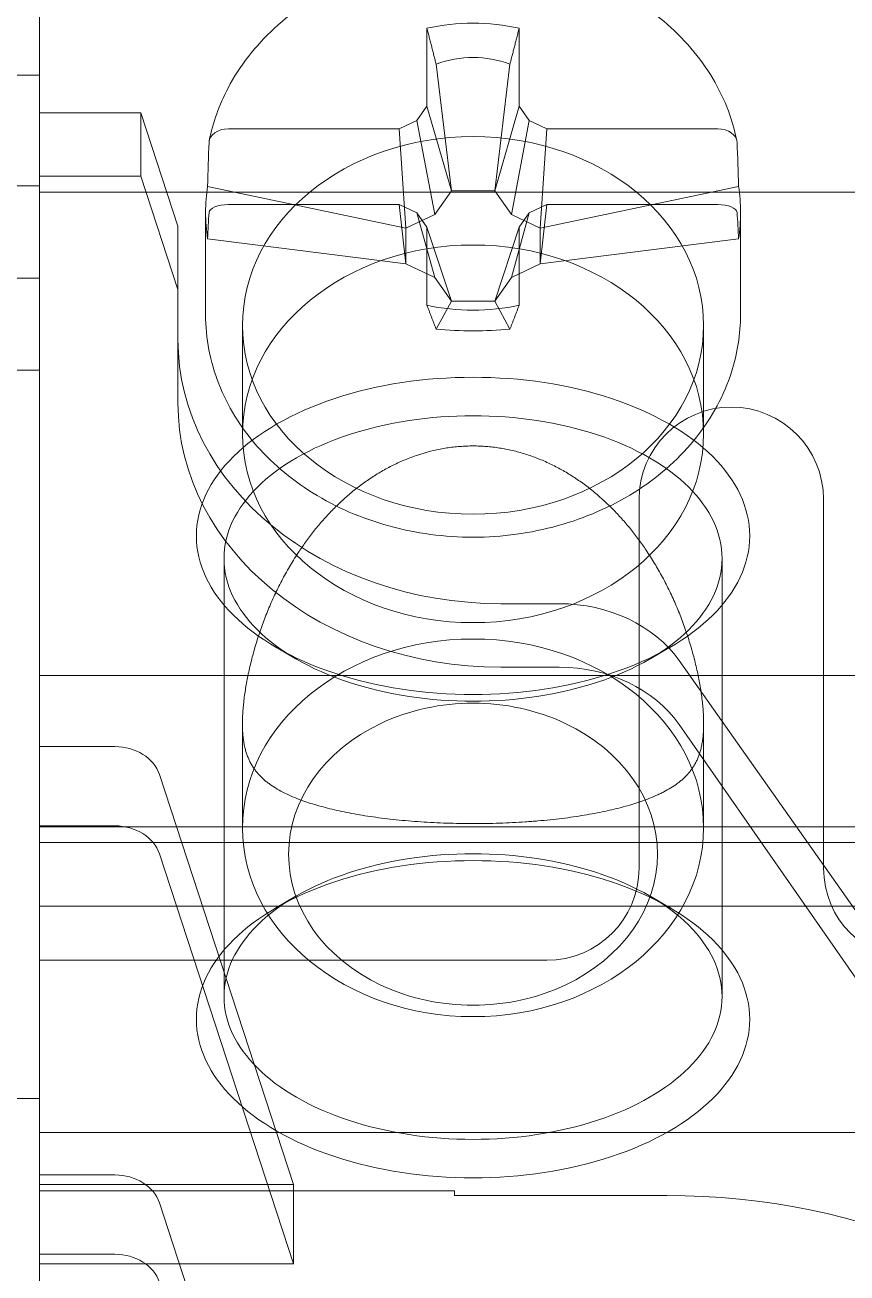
# Model space of a CAD drawing. Header units: millimetres. Extents: x 42151 to 59780, y 37376 to 44547.
# Drawn here: x 47656.45 to 47665.36, y 43020.48 to 43034.01 of the extents above; entities that cross this region are included whole.
import ezdxf

# ---------------------------------------------------------------- set-up
doc = ezdxf.new("R2010")
doc.units = ezdxf.units.MM
doc.set_wipeout_variables(frame=1)
doc.layers.add('! NO PLOT !', color=7, linetype='Continuous', true_color=0xff75dd, plot=False)
doc.layers.add('000-PI-Oprema', color=30, linetype='Continuous', lineweight=5)
doc.layers.add('004-PI-DIN Šina', color=3, linetype='Continuous')

# ---------------------------------------------------------------- blocks, each defined once
blk = doc.blocks.new('*U134')
at = {"layer": '004-PI-DIN Šina'}
blk.add_lwpolyline([(610, -17.5), (610, 17.5), (0, 17.5), (0, -17.5)], close=True, dxfattribs=at)
blk.add_lwpolyline([(0, 12.5), (610, 12.5)], dxfattribs=at)
blk = doc.blocks.new('Shrack distriblock 125A')
blk.add_wipeout([(50953.151, 45336.978), (51024.151, 45336.978), (51024.151, 45240.978), (51017.651, 45240.978), (51017.651, 45241.478), (50959.651, 45241.478), (50959.651, 45240.978), (50953.151, 45240.978), (50953.151, 45241.478)]).dxf.layer = '! NO PLOT !'
at = {"layer": '000-PI-Oprema'}
for p, q in [((50959.651, 45311.478), (50959.651, 45308.88)), ((50959.651, 45311.478), (50959.651, 45308.88)), ((50963.851, 45309.287), (50963.851, 45308.44)), ((50963.851, 45309.287), (50963.851, 45308.44)), ((50964.851, 45308.44), (50964.851, 45309.287)), ((50964.851, 45308.44), (50964.851, 45309.287)), ((50953.151, 45308.778), (50959.651, 45308.778)), ((50953.151, 45308.778), (50959.651, 45308.778)), ((50959.651, 45308.88), (50959.651, 45308.447)), ((50959.651, 45308.88), (50959.651, 45308.447)), ((50964.116, 45307.522), (50963.951, 45308.897)), ((50964.116, 45307.522), (50963.951, 45308.897)), ((50964.751, 45308.897), (50964.587, 45307.522)), ((50964.751, 45308.897), (50964.587, 45307.522)), ((50959.651, 45307.148), (50959.651, 45308.447)), ((50959.651, 45307.148), (50959.651, 45308.447)), ((50960.749, 45308.37), (50959.651, 45308.37)), ((50960.749, 45308.37), (50959.651, 45308.37)), ((50961.151, 45307.141), (50960.749, 45308.37)), ((50960.749, 45308.37), (50960.749, 45307.682)), ((50961.151, 45307.141), (50960.749, 45308.37)), ((50960.749, 45308.37), (50960.749, 45307.682)), ((50963.851, 45308.44), (50963.741, 45308.285)), ((50963.851, 45308.44), (50963.741, 45308.285)), ((50964.116, 45307.522), (50963.851, 45308.44)), ((50964.116, 45307.522), (50963.851, 45308.44)), ((50964.851, 45308.44), (50964.587, 45307.522)), ((50964.851, 45308.44), (50964.587, 45307.522)), ((50964.961, 45308.285), (50964.851, 45308.44)), ((50964.961, 45308.285), (50964.851, 45308.44)), ((50963.741, 45308.285), (50963.551, 45308.195)), ((50963.741, 45308.285), (50963.551, 45308.195)), ((50963.935, 45307.266), (50963.741, 45308.285)), ((50963.935, 45307.266), (50963.741, 45308.285)), ((50964.961, 45308.285), (50964.767, 45307.266)), ((50964.961, 45308.285), (50964.767, 45307.266)), ((50965.151, 45308.195), (50964.961, 45308.285)), ((50965.151, 45308.195), (50964.961, 45308.285)), ((50963.551, 45308.195), (50961.698, 45308.195)), ((50963.551, 45308.195), (50961.698, 45308.195)), ((50963.622, 45307.118), (50963.551, 45308.195)), ((50963.622, 45307.118), (50963.551, 45308.195)), ((50965.151, 45308.195), (50965.08, 45307.118)), ((50965.151, 45308.195), (50965.08, 45307.118)), ((50967.004, 45308.195), (50965.151, 45308.195)), ((50967.004, 45308.195), (50965.151, 45308.195)), ((50953.151, 45307.578), (50959.651, 45307.578)), ((50953.151, 45307.578), (50959.651, 45307.578)), ((50960.749, 45307.682), (50959.651, 45307.682)), ((50960.749, 45307.682), (50959.651, 45307.682)), ((50961.151, 45306.453), (50960.749, 45307.682)), ((50961.151, 45306.453), (50960.749, 45307.682)), ((50961.472, 45307.572), (50963.622, 45307.118)), ((50961.472, 45307.572), (50963.622, 45307.118)), ((50965.08, 45307.118), (50967.23, 45307.572)), ((50965.08, 45307.118), (50967.23, 45307.572)), ((51017.651, 45307.51), (50959.651, 45307.51)), ((51017.651, 45307.51), (50959.651, 45307.51)), ((50964.116, 45307.522), (50963.935, 45307.266)), ((50964.116, 45307.522), (50963.935, 45307.266)), ((50964.116, 45307.522), (50964.587, 45307.522)), ((50964.116, 45307.522), (50964.587, 45307.522)), ((50964.767, 45307.266), (50964.587, 45307.522)), ((50964.767, 45307.266), (50964.587, 45307.522)), ((50961.451, 45306.179), (50961.451, 45307.291)), ((50961.451, 45306.179), (50961.451, 45307.291)), ((50961.698, 45307.375), (50963.551, 45307.375)), ((50961.698, 45307.375), (50963.551, 45307.375)), ((50963.551, 45307.375), (50963.622, 45306.732)), ((50963.551, 45307.375), (50963.741, 45307.285)), ((50963.551, 45307.375), (50963.622, 45306.732)), ((50963.551, 45307.375), (50963.741, 45307.285)), ((50963.741, 45307.285), (50963.935, 45306.584)), ((50963.741, 45307.285), (50963.851, 45307.13)), ((50963.741, 45307.285), (50963.935, 45306.584)), ((50963.741, 45307.285), (50963.851, 45307.13)), ((50964.767, 45306.584), (50964.961, 45307.285)), ((50964.767, 45306.584), (50964.961, 45307.285)), ((50964.851, 45307.13), (50964.961, 45307.285)), ((50964.851, 45307.13), (50964.961, 45307.285)), ((50964.961, 45307.285), (50965.151, 45307.375)), ((50964.961, 45307.285), (50965.151, 45307.375)), ((50965.08, 45306.732), (50965.151, 45307.375)), ((50965.08, 45306.732), (50965.151, 45307.375)), ((50965.151, 45307.375), (50967.004, 45307.375)), ((50965.151, 45307.375), (50967.004, 45307.375)), ((50967.251, 45306.179), (50967.251, 45307.291)), ((50967.251, 45306.179), (50967.251, 45307.291)), ((50959.651, 45307.148), (50959.651, 45272.808)), ((50959.651, 45307.148), (50959.651, 45272.808)), ((50963.935, 45307.266), (50963.622, 45307.118)), ((50963.935, 45307.266), (50963.622, 45307.118)), ((50965.08, 45307.118), (50964.767, 45307.266)), ((50965.08, 45307.118), (50964.767, 45307.266)), ((50961.151, 45305.913), (50961.151, 45307.141)), ((50961.151, 45305.913), (50961.151, 45307.141)), ((50963.622, 45306.732), (50963.622, 45307.118)), ((50963.622, 45306.732), (50963.622, 45307.118)), ((50964.116, 45306.327), (50963.851, 45307.13)), ((50963.851, 45307.13), (50963.851, 45306.283)), ((50964.116, 45306.327), (50963.851, 45307.13)), ((50963.851, 45307.13), (50963.851, 45306.283)), ((50964.587, 45306.327), (50964.851, 45307.13)), ((50964.587, 45306.327), (50964.851, 45307.13)), ((50964.851, 45306.283), (50964.851, 45307.13)), ((50964.851, 45306.283), (50964.851, 45307.13)), ((50965.08, 45307.118), (50965.08, 45306.732)), ((50965.08, 45307.118), (50965.08, 45306.732)), ((50963.622, 45306.732), (50961.472, 45307.003)), ((50963.622, 45306.732), (50961.472, 45307.003)), ((50967.23, 45307.003), (50965.08, 45306.732)), ((50967.23, 45307.003), (50965.08, 45306.732)), ((50963.622, 45306.732), (50963.935, 45306.584)), ((50963.622, 45306.732), (50963.935, 45306.584)), ((50964.767, 45306.584), (50965.08, 45306.732)), ((50964.767, 45306.584), (50965.08, 45306.732)), ((50953.151, 45306.578), (50959.651, 45306.578)), ((50953.151, 45306.578), (50959.651, 45306.578)), ((50963.935, 45306.584), (50964.116, 45306.327)), ((50963.935, 45306.584), (50964.116, 45306.327)), ((50964.587, 45306.327), (50964.767, 45306.584)), ((50964.587, 45306.327), (50964.767, 45306.584)), ((50963.951, 45306.022), (50964.116, 45306.327)), ((50963.951, 45306.022), (50964.116, 45306.327)), ((50964.587, 45306.327), (50964.116, 45306.327)), ((50964.587, 45306.327), (50964.116, 45306.327)), ((50964.587, 45306.327), (50964.751, 45306.022)), ((50964.587, 45306.327), (50964.751, 45306.022)), ((50961.851, 45306.064), (50961.851, 45304.888)), ((50961.851, 45306.064), (50961.851, 45304.888)), ((50966.851, 45306.064), (50966.851, 45304.888)), ((50966.851, 45306.064), (50966.851, 45304.888)), ((50961.151, 45305.224), (50961.151, 45305.913)), ((50961.151, 45305.224), (50961.151, 45305.913)), ((50953.151, 45305.578), (50959.651, 45305.578)), ((50953.151, 45305.578), (50959.651, 45305.578)), ((50966.151, 45304.178), (50966.151, 45300.178)), ((50966.151, 45304.178), (50966.151, 45300.178)), ((50968.151, 45300.178), (50968.151, 45304.178)), ((50968.151, 45300.178), (50968.151, 45304.178)), ((50961.651, 45298.785), (50961.651, 45303.536)), ((50961.651, 45298.785), (50961.651, 45303.536)), ((50967.051, 45298.785), (50967.051, 45303.536)), ((50967.051, 45298.785), (50967.051, 45303.536)), ((50965.285, 45303.046), (50964.651, 45303.046)), ((50965.285, 45303.046), (50964.651, 45303.046)), ((50962.423, 45302.451), (50962.209, 45302.577)), ((50962.423, 45302.451), (50962.209, 45302.577)), ((50966.279, 45302.451), (50966.493, 45302.577)), ((50966.279, 45302.451), (50966.493, 45302.577)), ((50969.067, 45298.909), (50966.584, 45302.431)), ((50969.067, 45298.909), (50966.584, 45302.431)), ((50965.285, 45302.357), (50964.651, 45302.357)), ((50965.285, 45302.357), (50964.651, 45302.357)), ((51017.651, 45302.267), (50959.651, 45302.267)), ((51017.651, 45302.267), (50959.651, 45302.267)), ((50961.851, 45301.745), (50961.851, 45300.615)), ((50961.851, 45301.745), (50961.851, 45300.615)), ((50969.067, 45298.17), (50966.584, 45301.735)), ((50969.067, 45298.17), (50966.584, 45301.735)), ((50966.851, 45301.745), (50966.851, 45300.615)), ((50966.851, 45301.745), (50966.851, 45300.615)), ((50959.651, 45301.497), (50960.467, 45301.497)), ((50959.651, 45301.497), (50960.467, 45301.497)), ((50960.95, 45301.193), (50962.405, 45296.746)), ((50960.95, 45301.193), (50962.405, 45296.746)), ((50959.651, 45300.637), (50960.467, 45300.637)), ((50959.651, 45300.637), (50960.467, 45300.637)), ((50959.651, 45300.627), (51017.651, 45300.627)), ((50959.651, 45300.627), (51017.651, 45300.627)), ((50961.851, 45300.615), (50961.851, 45300.615)), ((50961.851, 45300.615), (50961.851, 45300.615)), ((50961.851, 45300.615), (50961.851, 45300.615)), ((50961.851, 45300.615), (50961.851, 45300.615)), ((50966.851, 45300.615), (50966.851, 45300.615)), ((50966.851, 45300.615), (50966.851, 45300.615)), ((50966.851, 45300.615), (50966.851, 45300.615)), ((50966.851, 45300.615), (50966.851, 45300.615)), ((51017.651, 45300.455), (50959.651, 45300.455)), ((51017.651, 45300.455), (50959.651, 45300.455)), ((50960.95, 45300.333), (50962.405, 45295.886)), ((50960.95, 45300.333), (50962.405, 45295.886)), ((50962.423, 45299.869), (50962.209, 45299.744)), ((50962.423, 45299.869), (50962.209, 45299.744)), ((50966.279, 45299.869), (50966.493, 45299.744)), ((50966.279, 45299.869), (50966.493, 45299.744)), ((50959.651, 45299.766), (51017.651, 45299.766)), ((50959.651, 45299.766), (51017.651, 45299.766)), ((50965.151, 45299.178), (50959.651, 45299.178)), ((50965.151, 45299.178), (50959.651, 45299.178)), ((50953.151, 45297.678), (50959.651, 45297.678)), ((50953.151, 45297.678), (50959.651, 45297.678)), ((50986.101, 45297.312), (50959.651, 45297.312)), ((50986.101, 45297.312), (50959.651, 45297.312)), ((50960.467, 45296.851), (50959.651, 45296.851)), ((50960.467, 45296.851), (50959.651, 45296.851)), ((50959.651, 45296.746), (50962.405, 45296.746)), ((50959.651, 45296.746), (50962.405, 45296.746)), ((50962.405, 45296.746), (50962.405, 45295.886)), ((50962.405, 45296.746), (50962.405, 45295.886)), ((50959.651, 45296.678), (50964.151, 45296.678)), ((50959.651, 45296.678), (50964.151, 45296.678)), ((50964.151, 45296.678), (50964.151, 45296.628)), ((50964.151, 45296.678), (50964.151, 45296.628)), ((50964.151, 45296.628), (50966.451, 45296.628)), ((50964.151, 45296.628), (50966.451, 45296.628)), ((50960.95, 45296.547), (50962.405, 45292.1)), ((50960.95, 45296.547), (50962.405, 45292.1)), ((50960.467, 45295.991), (50959.651, 45295.991)), ((50960.467, 45295.991), (50959.651, 45295.991)), ((50962.405, 45295.886), (50959.651, 45295.886)), ((50962.405, 45295.886), (50959.651, 45295.886))]:
    blk.add_line(p, q, dxfattribs=at)
for centre, radius, start, end in [((50967.151, 45304.178), 1, 0, 180), ((50967.151, 45304.178), 1, 0, 180), ((50965.151, 45300.178), 1, 270, 0), ((50965.151, 45300.178), 1, 270, 0), ((50969.151, 45300.178), 1, 180, 270), ((50969.151, 45300.178), 1, 180, 270), ((50966.451, 45288.928), 7.7, 270, 90), ((50966.451, 45288.928), 7.7, 270, 90)]:
    blk.add_arc(centre, radius, start, end, dxfattribs=at)
for centre, major_axis, ratio, start_param, end_param in [((50964.351, 45307.785), (-1.9, 0), 0.819152, -1.83709, -1.304502), ((50964.351, 45307.785), (-1.9, 0), 0.819152, -1.83709, -1.304502), ((50961.692, 45308.051), (-0.204, -0.007), 0.70453, -1.622504, -0.05384), ((50961.692, 45308.051), (-0.204, -0.007), 0.70453, -1.622504, -0.05384), ((50967.01, 45308.051), (0.204, -0.007), 0.70453, 0.05384, 1.622504), ((50967.01, 45308.051), (0.204, -0.007), 0.70453, 0.05384, 1.622504), ((50964.351, 45306.159), (0, 7.058), 0.410887, 1.409849, 1.45085), ((50964.351, 45306.159), (0, 7.058), 0.410887, 1.409849, 1.45085), ((50964.351, 45306.159), (0, 7.058), 0.410887, -1.45085, -1.409849), ((50964.351, 45306.159), (0, 7.058), 0.410887, -1.45085, -1.409849), ((50964.351, 45307.785), (1.9, 0), 0.819152, -1.83709, -1.304502), ((50964.351, 45307.785), (1.9, 0), 0.819152, -1.83709, -1.304502), ((50965.285, 45301.817), (-1.5, 0), 0.819152, -2.617994, -1.570796), ((50965.285, 45301.817), (-1.5, 0), 0.819152, -2.617994, -1.570796), ((50965.285, 45301.114), (-1.5, 0), 0.829164, -2.617994, -1.570796), ((50965.285, 45301.114), (-1.5, 0), 0.829164, -2.617994, -1.570796), ((50960.467, 45301.087), (0.5, 0), 0.819152, 0.261799, 1.570796), ((50960.467, 45301.087), (0.5, 0), 0.819152, 0.261799, 1.570796), ((50960.467, 45300.227), (0.5, 0), 0.819152, 0.261799, 1.570796), ((50960.467, 45300.227), (0.5, 0), 0.819152, 0.261799, 1.570796), ((50960.467, 45296.441), (0.5, 0), 0.819152, 0.261799, 1.570796), ((50960.467, 45296.441), (0.5, 0), 0.819152, 0.261799, 1.570796), ((50960.467, 45295.581), (0.5, 0), 0.819152, 0.261799, 1.570796), ((50960.467, 45295.581), (0.5, 0), 0.819152, 0.261799, 1.570796)]:
    blk.add_ellipse(centre, major_axis=major_axis, ratio=ratio, start_param=start_param, end_param=end_param, dxfattribs=at)
at = {"layer": '000-PI-Oprema', "extrusion": (0, 0, -1)}
for centre, major_axis, ratio, start_param, end_param in [((50964.351, 45306.879), (0, 2.09), 0.736297, -0.262974, 0.262974), ((50964.351, 45306.879), (0, 2.09), 0.736297, -0.262974, 0.262974), ((50964.351, 45306.064), (-2.5, 0), 0.819152, -1.570796, 1.570796), ((50964.351, 45306.064), (-2.5, 0), 0.819152, -1.570796, 1.570796), ((50964.351, 45306.064), (2.5, 0), 0.819152, -1.570796, 1.570796), ((50964.351, 45306.064), (2.5, 0), 0.819152, -1.570796, 1.570796), ((50964.351, 45306.159), (0, 11.809), 0.245576, -1.45085, -1.409849), ((50964.351, 45306.159), (0, 11.809), 0.245576, -1.45085, -1.409849), ((50964.351, 45306.159), (0, 11.809), 0.245576, 1.409849, 1.45085), ((50964.351, 45306.159), (0, 11.809), 0.245576, 1.409849, 1.45085), ((50964.351, 45306.802), (2.744, -1.231), 0.761539, -3.470685, -3.350739), ((50964.351, 45306.802), (2.744, -1.231), 0.761539, -3.470685, -3.350739), ((50964.351, 45306.802), (2.744, 1.231), 0.761539, 0.209146, 0.329093), ((50964.351, 45306.802), (2.744, 1.231), 0.761539, 0.209146, 0.329093), ((50964.351, 45306.802), (2.744, -1.231), 0.761539, 2.692553, 2.8125), ((50964.351, 45306.802), (2.744, -1.231), 0.761539, 2.692553, 2.8125), ((50961.692, 45307.289), (0.204, 0.003), 0.4213, -3.107899, -1.539235), ((50961.692, 45307.289), (0.204, 0.003), 0.4213, -3.107899, -1.539235), ((50967.01, 45307.289), (-0.204, 0.003), 0.4213, -4.74395, -3.175286), ((50967.01, 45307.289), (-0.204, 0.003), 0.4213, -4.74395, -3.175286), ((50964.351, 45306.802), (2.744, 1.231), 0.761539, 0.329093, 0.449039), ((50964.351, 45306.802), (2.744, 1.231), 0.761539, 0.329093, 0.449039), ((50964.351, 45304.888), (-2.5, 0), 0.819152, -1.570796, 1.570796), ((50964.351, 45304.888), (-2.5, 0), 0.819152, -1.570796, 1.570796), ((50964.351, 45304.888), (2.5, 0), 0.819152, -1.570796, 1.570796), ((50964.351, 45304.888), (2.5, 0), 0.819152, -1.570796, 1.570796), ((50964.351, 45306.47), (1.539, 0), 0.301619, 1.307822, 1.83377), ((50964.351, 45306.47), (1.539, 0), 0.301619, 1.307822, 1.83377), ((50964.651, 45305.913), (-3.5, 0), 0.819152, -1.570796, 0), ((50964.651, 45305.913), (-3.5, 0), 0.819152, -1.570796, 0), ((50964.351, 45303.781), (-3, 0), 0.573576, 0, 3.141593), ((50964.351, 45303.781), (-3, 0), 0.573576, 0, 3.141593), ((50964.651, 45305.224), (-3.5, 0), 0.819152, -1.570796, 0), ((50964.651, 45305.224), (-3.5, 0), 0.819152, -1.570796, 0), ((50964.351, 45303.536), (-2.7, 0), 0.573576, 0, 3.141593), ((50964.351, 45303.536), (-2.7, 0), 0.573576, 0, 3.141593), ((50964.351, 45303.781), (3, 0), 0.573576, 0, 3.141593), ((50964.351, 45303.781), (3, 0), 0.573576, 0, 3.141593), ((50964.351, 45303.536), (2.7, 0), 0.573576, 0, 3.141593), ((50964.351, 45303.536), (2.7, 0), 0.573576, 0, 3.141593), ((50964.351, 45300.615), (-2.5, 0), 0.819152, 0, 1.570796), ((50964.351, 45300.615), (-2.5, 0), 0.819152, 0, 1.570796), ((50964.351, 45300.615), (2.5, 0), 0.819152, -1.570796, 0), ((50964.351, 45300.615), (2.5, 0), 0.819152, -1.570796, 0), ((50964.351, 45300.329), (-2, 0), 0.819152, 0, 3.141593), ((50964.351, 45300.329), (-2, 0), 0.819152, 0, 3.141593), ((50964.351, 45300.615), (-2.5, 0), 0.819152, -1.570796, 0), ((50964.351, 45300.615), (-2.5, 0), 0.819152, -1.570796, 0), ((50964.351, 45300.615), (2.5, 0), 0.819152, 0, 1.570796), ((50964.351, 45300.615), (2.5, 0), 0.819152, 0, 1.570796), ((50964.351, 45298.539), (-3, 0), 0.573576, 0, 3.141593), ((50964.351, 45298.539), (-3, 0), 0.573576, 0, 3.141593), ((50964.351, 45298.785), (-2.7, 0), 0.573576, 0, 3.141593), ((50964.351, 45298.785), (-2.7, 0), 0.573576, 0, 3.141593), ((50964.351, 45300.329), (2, 0), 0.819152, 0, 3.141593), ((50964.351, 45300.329), (2, 0), 0.819152, 0, 3.141593), ((50964.351, 45298.785), (2.7, 0), 0.573576, 0, 3.141593), ((50964.351, 45298.785), (2.7, 0), 0.573576, 0, 3.141593), ((50964.351, 45298.539), (3, 0), 0.573576, 0, 3.141593), ((50964.351, 45298.539), (3, 0), 0.573576, 0, 3.141593)]:
    blk.add_ellipse(centre, major_axis=major_axis, ratio=ratio, start_param=start_param, end_param=end_param, dxfattribs=at)
at = {"layer": '000-PI-Oprema'}
for points, knots in [([(50967.212, 45308.067), (50967.161, 45308.318), (50967.064, 45308.561), (50966.782, 45309.012), (50966.596, 45309.219), (50966.155, 45309.577), (50965.899, 45309.726), (50965.342, 45309.952), (50965.041, 45310.027), (50964.424, 45310.095), (50964.109, 45310.088), (50963.498, 45309.99), (50963.202, 45309.9), (50962.658, 45309.646), (50962.41, 45309.482), (50961.992, 45309.098), (50961.82, 45308.877), (50961.599, 45308.456), (50961.53, 45308.264), (50961.49, 45308.067)], [0.162405, 0.162405, 0.162405, 0.162405, 0.4733, 0.4733, 0.789855, 0.789855, 1.112049, 1.112049, 1.43711, 1.43711, 1.763061, 1.763061, 2.088939, 2.088939, 2.413664, 2.413664, 2.734966, 2.734966, 2.979187, 2.979187, 2.979187, 2.979187]), ([(50967.212, 45308.067), (50967.161, 45308.318), (50967.064, 45308.561), (50966.782, 45309.012), (50966.596, 45309.219), (50966.155, 45309.577), (50965.899, 45309.726), (50965.342, 45309.952), (50965.041, 45310.027), (50964.424, 45310.095), (50964.109, 45310.088), (50963.498, 45309.99), (50963.202, 45309.9), (50962.658, 45309.646), (50962.41, 45309.482), (50961.992, 45309.098), (50961.82, 45308.877), (50961.599, 45308.456), (50961.53, 45308.264), (50961.49, 45308.067)], [0.162405, 0.162405, 0.162405, 0.162405, 0.4733, 0.4733, 0.789855, 0.789855, 1.112049, 1.112049, 1.43711, 1.43711, 1.763061, 1.763061, 2.088939, 2.088939, 2.413664, 2.413664, 2.734966, 2.734966, 2.979187, 2.979187, 2.979187, 2.979187]), ([(50961.451, 45306.179), (50961.451, 45305.925), (50961.5, 45305.672), (50961.688, 45305.189), (50961.829, 45304.96), (50962.191, 45304.548), (50962.413, 45304.366), (50962.915, 45304.067), (50963.197, 45303.951), (50963.79, 45303.799), (50964.101, 45303.762), (50964.723, 45303.773), (50965.034, 45303.821), (50965.62, 45303.995), (50965.897, 45304.121), (50966.388, 45304.442), (50966.602, 45304.635), (50966.944, 45305.068), (50967.074, 45305.307), (50967.218, 45305.76), (50967.251, 45305.97), (50967.251, 45306.179)], [3.141593, 3.141593, 3.141593, 3.141593, 3.451487, 3.451487, 3.764712, 3.764712, 4.084243, 4.084243, 4.408137, 4.408137, 4.733785, 4.733785, 5.059799, 5.059799, 5.385318, 5.385318, 5.708784, 5.708784, 6.027392, 6.027392, 6.283185, 6.283185, 6.283185, 6.283185]), ([(50961.451, 45306.179), (50961.451, 45305.925), (50961.5, 45305.672), (50961.688, 45305.189), (50961.829, 45304.96), (50962.191, 45304.548), (50962.413, 45304.366), (50962.915, 45304.067), (50963.197, 45303.951), (50963.79, 45303.799), (50964.101, 45303.762), (50964.723, 45303.773), (50965.034, 45303.821), (50965.62, 45303.995), (50965.897, 45304.121), (50966.388, 45304.442), (50966.602, 45304.635), (50966.944, 45305.068), (50967.074, 45305.307), (50967.218, 45305.76), (50967.251, 45305.97), (50967.251, 45306.179)], [3.141593, 3.141593, 3.141593, 3.141593, 3.451487, 3.451487, 3.764712, 3.764712, 4.084243, 4.084243, 4.408137, 4.408137, 4.733785, 4.733785, 5.059799, 5.059799, 5.385318, 5.385318, 5.708784, 5.708784, 6.027392, 6.027392, 6.283185, 6.283185, 6.283185, 6.283185]), ([(50964.351, 45300.661), (50964.255, 45300.661), (50964.159, 45300.663), (50964.065, 45300.666), (50964.017, 45300.667), (50963.97, 45300.669), (50963.924, 45300.672), (50963.877, 45300.674), (50963.831, 45300.677), (50963.785, 45300.68), (50963.74, 45300.683), (50963.694, 45300.686), (50963.65, 45300.69), (50963.605, 45300.694), (50963.561, 45300.698), (50963.518, 45300.702), (50963.431, 45300.711), (50963.348, 45300.722), (50963.268, 45300.733), (50963.227, 45300.739), (50963.188, 45300.745), (50963.149, 45300.751), (50963.111, 45300.758), (50963.073, 45300.764), (50963.036, 45300.771), (50962.999, 45300.778), (50962.963, 45300.785), (50962.927, 45300.793), (50962.892, 45300.8), (50962.858, 45300.808), (50962.824, 45300.816), (50962.791, 45300.824), (50962.758, 45300.832), (50962.726, 45300.841), (50962.695, 45300.849), (50962.664, 45300.858), (50962.634, 45300.867), (50962.604, 45300.876), (50962.575, 45300.885), (50962.547, 45300.895), (50962.519, 45300.904), (50962.491, 45300.914), (50962.465, 45300.924), (50962.433, 45300.936), (50962.402, 45300.949), (50962.373, 45300.962), (50962.343, 45300.975), (50962.315, 45300.989), (50962.288, 45301.003), (50962.26, 45301.017), (50962.234, 45301.031), (50962.21, 45301.047), (50962.185, 45301.062), (50962.161, 45301.078), (50962.139, 45301.094), (50962.128, 45301.102), (50962.117, 45301.111), (50962.106, 45301.119), (50962.096, 45301.128), (50962.085, 45301.137), (50962.075, 45301.146), (50962.065, 45301.155), (50962.056, 45301.164), (50962.046, 45301.174), (50962.037, 45301.183), (50962.028, 45301.193), (50962.019, 45301.203), (50962.01, 45301.213), (50962.001, 45301.223), (50961.993, 45301.234), (50961.985, 45301.245), (50961.977, 45301.256), (50961.969, 45301.267), (50961.962, 45301.279), (50961.954, 45301.29), (50961.947, 45301.303), (50961.94, 45301.315), (50961.934, 45301.327), (50961.927, 45301.34), (50961.921, 45301.353), (50961.916, 45301.365), (50961.911, 45301.379), (50961.905, 45301.392), (50961.9, 45301.405), (50961.896, 45301.42), (50961.891, 45301.434), (50961.886, 45301.448), (50961.882, 45301.464), (50961.878, 45301.479), (50961.875, 45301.495), (50961.871, 45301.512), (50961.868, 45301.528), (50961.865, 45301.546), (50961.863, 45301.564), (50961.86, 45301.582), (50961.858, 45301.6), (50961.856, 45301.62), (50961.855, 45301.63), (50961.855, 45301.639), (50961.854, 45301.649), (50961.853, 45301.66), (50961.853, 45301.67), (50961.852, 45301.68), (50961.851, 45301.701), (50961.851, 45301.722), (50961.851, 45301.745), (50961.851, 45301.756), (50961.851, 45301.767), (50961.851, 45301.778), (50961.852, 45301.789), (50961.852, 45301.801), (50961.852, 45301.813), (50961.853, 45301.836), (50961.854, 45301.86), (50961.856, 45301.884), (50961.858, 45301.908), (50961.86, 45301.932), (50961.863, 45301.957), (50961.865, 45301.982), (50961.868, 45302.007), (50961.871, 45302.033), (50961.878, 45302.084), (50961.886, 45302.135), (50961.895, 45302.187), (50961.9, 45302.213), (50961.905, 45302.239), (50961.91, 45302.265), (50961.916, 45302.291), (50961.921, 45302.318), (50961.927, 45302.344), (50961.933, 45302.371), (50961.94, 45302.399), (50961.947, 45302.427), (50961.954, 45302.455), (50961.961, 45302.482), (50961.969, 45302.51), (50961.976, 45302.538), (50961.984, 45302.566), (50961.993, 45302.593), (50962.001, 45302.621), (50962.009, 45302.648), (50962.018, 45302.676), (50962.027, 45302.703), (50962.036, 45302.731), (50962.045, 45302.758), (50962.055, 45302.785), (50962.065, 45302.812), (50962.075, 45302.839), (50962.085, 45302.866), (50962.095, 45302.893), (50962.105, 45302.92), (50962.116, 45302.947), (50962.127, 45302.973), (50962.138, 45303), (50962.16, 45303.053), (50962.184, 45303.106), (50962.208, 45303.158), (50962.233, 45303.21), (50962.259, 45303.262), (50962.286, 45303.313), (50962.313, 45303.364), (50962.342, 45303.414), (50962.371, 45303.464), (50962.401, 45303.514), (50962.432, 45303.562), (50962.464, 45303.611), (50962.49, 45303.651), (50962.518, 45303.69), (50962.546, 45303.729), (50962.574, 45303.768), (50962.603, 45303.806), (50962.633, 45303.843), (50962.663, 45303.881), (50962.694, 45303.917), (50962.726, 45303.953), (50962.757, 45303.989), (50962.79, 45304.024), (50962.823, 45304.058), (50962.856, 45304.092), (50962.891, 45304.126), (50962.926, 45304.158), (50962.961, 45304.191), (50962.997, 45304.222), (50963.034, 45304.253), (50963.071, 45304.284), (50963.109, 45304.313), (50963.148, 45304.342), (50963.187, 45304.37), (50963.227, 45304.398), (50963.267, 45304.424), (50963.307, 45304.45), (50963.348, 45304.475), (50963.39, 45304.498), (50963.432, 45304.522), (50963.475, 45304.544), (50963.518, 45304.564), (50963.561, 45304.585), (50963.605, 45304.604), (50963.649, 45304.621), (50963.694, 45304.639), (50963.739, 45304.655), (50963.785, 45304.669), (50963.877, 45304.698), (50963.97, 45304.72), (50964.065, 45304.735), (50964.088, 45304.738), (50964.112, 45304.741), (50964.136, 45304.744), (50964.16, 45304.747), (50964.184, 45304.749), (50964.207, 45304.751), (50964.231, 45304.753), (50964.255, 45304.754), (50964.279, 45304.755), (50964.303, 45304.756), (50964.327, 45304.757), (50964.351, 45304.757)], [0, 0, 0, 0, 0.287421, 0.287421, 0.287421, 0.431266, 0.431266, 0.431266, 0.574947, 0.574947, 0.574947, 0.718706, 0.718706, 0.718706, 0.862722, 0.862722, 0.862722, 1.1503, 1.1503, 1.1503, 1.294238, 1.294238, 1.294238, 1.438552, 1.438552, 1.438552, 1.583096, 1.583096, 1.583096, 1.727657, 1.727657, 1.727657, 1.871961, 1.871961, 1.871961, 2.015715, 2.015715, 2.015715, 2.159501, 2.159501, 2.159501, 2.303649, 2.303649, 2.303649, 2.477178, 2.477178, 2.477178, 2.65091, 2.65091, 2.65091, 2.824623, 2.824623, 2.824623, 2.998084, 2.998084, 2.998084, 3.084647, 3.084647, 3.084647, 3.171058, 3.171058, 3.171058, 3.25732, 3.25732, 3.25732, 3.34377, 3.34377, 3.34377, 3.430392, 3.430392, 3.430392, 3.517055, 3.517055, 3.517055, 3.603658, 3.603658, 3.603658, 3.690142, 3.690142, 3.690142, 3.77114, 3.77114, 3.77114, 3.852039, 3.852039, 3.852039, 3.932963, 3.932963, 3.932963, 4.014, 4.014, 4.014, 4.094967, 4.094967, 4.094967, 4.1759, 4.1759, 4.1759, 4.216412, 4.216412, 4.216412, 4.256909, 4.256909, 4.256909, 4.337825, 4.337825, 4.337825, 4.378322, 4.378322, 4.378322, 4.418819, 4.418819, 4.418819, 4.499731, 4.499731, 4.499731, 4.58072, 4.58072, 4.58072, 4.661639, 4.661639, 4.661639, 4.823646, 4.823646, 4.823646, 4.904656, 4.904656, 4.904656, 4.985535, 4.985535, 4.985535, 5.071804, 5.071804, 5.071804, 5.158174, 5.158174, 5.158174, 5.244644, 5.244644, 5.244644, 5.331192, 5.331192, 5.331192, 5.417768, 5.417768, 5.417768, 5.504303, 5.504303, 5.504303, 5.590711, 5.590711, 5.590711, 5.676958, 5.676958, 5.676958, 5.849961, 5.849961, 5.849961, 6.023553, 6.023553, 6.023553, 6.197434, 6.197434, 6.197434, 6.371328, 6.371328, 6.371328, 6.515951, 6.515951, 6.515951, 6.660307, 6.660307, 6.660307, 6.804315, 6.804315, 6.804315, 6.947972, 6.947972, 6.947972, 7.092095, 7.092095, 7.092095, 7.236728, 7.236728, 7.236728, 7.381522, 7.381522, 7.381522, 7.526181, 7.526181, 7.526181, 7.670484, 7.670484, 7.670484, 7.814303, 7.814303, 7.814303, 7.958044, 7.958044, 7.958044, 8.102058, 8.102058, 8.102058, 8.389591, 8.389591, 8.389591, 8.461508, 8.461508, 8.461508, 8.533445, 8.533445, 8.533445, 8.605348, 8.605348, 8.605348, 8.677164, 8.677164, 8.677164, 8.677164]), ([(50964.351, 45300.661), (50964.255, 45300.661), (50964.159, 45300.663), (50964.065, 45300.666), (50964.017, 45300.667), (50963.97, 45300.669), (50963.924, 45300.672), (50963.877, 45300.674), (50963.831, 45300.677), (50963.785, 45300.68), (50963.74, 45300.683), (50963.694, 45300.686), (50963.65, 45300.69), (50963.605, 45300.694), (50963.561, 45300.698), (50963.518, 45300.702), (50963.431, 45300.711), (50963.348, 45300.722), (50963.268, 45300.733), (50963.227, 45300.739), (50963.188, 45300.745), (50963.149, 45300.751), (50963.111, 45300.758), (50963.073, 45300.764), (50963.036, 45300.771), (50962.999, 45300.778), (50962.963, 45300.785), (50962.927, 45300.793), (50962.892, 45300.8), (50962.858, 45300.808), (50962.824, 45300.816), (50962.791, 45300.824), (50962.758, 45300.832), (50962.726, 45300.841), (50962.695, 45300.849), (50962.664, 45300.858), (50962.634, 45300.867), (50962.604, 45300.876), (50962.575, 45300.885), (50962.547, 45300.895), (50962.519, 45300.904), (50962.491, 45300.914), (50962.465, 45300.924), (50962.433, 45300.936), (50962.402, 45300.949), (50962.373, 45300.962), (50962.343, 45300.975), (50962.315, 45300.989), (50962.288, 45301.003), (50962.26, 45301.017), (50962.234, 45301.031), (50962.21, 45301.047), (50962.185, 45301.062), (50962.161, 45301.078), (50962.139, 45301.094), (50962.128, 45301.102), (50962.117, 45301.111), (50962.106, 45301.119), (50962.096, 45301.128), (50962.085, 45301.137), (50962.075, 45301.146), (50962.065, 45301.155), (50962.056, 45301.164), (50962.046, 45301.174), (50962.037, 45301.183), (50962.028, 45301.193), (50962.019, 45301.203), (50962.01, 45301.213), (50962.001, 45301.223), (50961.993, 45301.234), (50961.985, 45301.245), (50961.977, 45301.256), (50961.969, 45301.267), (50961.962, 45301.279), (50961.954, 45301.29), (50961.947, 45301.303), (50961.94, 45301.315), (50961.934, 45301.327), (50961.927, 45301.34), (50961.921, 45301.353), (50961.916, 45301.365), (50961.911, 45301.379), (50961.905, 45301.392), (50961.9, 45301.405), (50961.896, 45301.42), (50961.891, 45301.434), (50961.886, 45301.448), (50961.882, 45301.464), (50961.878, 45301.479), (50961.875, 45301.495), (50961.871, 45301.512), (50961.868, 45301.528), (50961.865, 45301.546), (50961.863, 45301.564), (50961.86, 45301.582), (50961.858, 45301.6), (50961.856, 45301.62), (50961.855, 45301.63), (50961.855, 45301.639), (50961.854, 45301.649), (50961.853, 45301.66), (50961.853, 45301.67), (50961.852, 45301.68), (50961.851, 45301.701), (50961.851, 45301.722), (50961.851, 45301.745), (50961.851, 45301.756), (50961.851, 45301.767), (50961.851, 45301.778), (50961.852, 45301.789), (50961.852, 45301.801), (50961.852, 45301.813), (50961.853, 45301.836), (50961.854, 45301.86), (50961.856, 45301.884), (50961.858, 45301.908), (50961.86, 45301.932), (50961.863, 45301.957), (50961.865, 45301.982), (50961.868, 45302.007), (50961.871, 45302.033), (50961.878, 45302.084), (50961.886, 45302.135), (50961.895, 45302.187), (50961.9, 45302.213), (50961.905, 45302.239), (50961.91, 45302.265), (50961.916, 45302.291), (50961.921, 45302.318), (50961.927, 45302.344), (50961.933, 45302.371), (50961.94, 45302.399), (50961.947, 45302.427), (50961.954, 45302.455), (50961.961, 45302.482), (50961.969, 45302.51), (50961.976, 45302.538), (50961.984, 45302.566), (50961.993, 45302.593), (50962.001, 45302.621), (50962.009, 45302.648), (50962.018, 45302.676), (50962.027, 45302.703), (50962.036, 45302.731), (50962.045, 45302.758), (50962.055, 45302.785), (50962.065, 45302.812), (50962.075, 45302.839), (50962.085, 45302.866), (50962.095, 45302.893), (50962.105, 45302.92), (50962.116, 45302.947), (50962.127, 45302.973), (50962.138, 45303), (50962.16, 45303.053), (50962.184, 45303.106), (50962.208, 45303.158), (50962.233, 45303.21), (50962.259, 45303.262), (50962.286, 45303.313), (50962.313, 45303.364), (50962.342, 45303.414), (50962.371, 45303.464), (50962.401, 45303.514), (50962.432, 45303.562), (50962.464, 45303.611), (50962.49, 45303.651), (50962.518, 45303.69), (50962.546, 45303.729), (50962.574, 45303.768), (50962.603, 45303.806), (50962.633, 45303.843), (50962.663, 45303.881), (50962.694, 45303.917), (50962.726, 45303.953), (50962.757, 45303.989), (50962.79, 45304.024), (50962.823, 45304.058), (50962.856, 45304.092), (50962.891, 45304.126), (50962.926, 45304.158), (50962.961, 45304.191), (50962.997, 45304.222), (50963.034, 45304.253), (50963.071, 45304.284), (50963.109, 45304.313), (50963.148, 45304.342), (50963.187, 45304.37), (50963.227, 45304.398), (50963.267, 45304.424), (50963.307, 45304.45), (50963.348, 45304.475), (50963.39, 45304.498), (50963.432, 45304.522), (50963.475, 45304.544), (50963.518, 45304.564), (50963.561, 45304.585), (50963.605, 45304.604), (50963.649, 45304.621), (50963.694, 45304.639), (50963.739, 45304.655), (50963.785, 45304.669), (50963.877, 45304.698), (50963.97, 45304.72), (50964.065, 45304.735), (50964.088, 45304.738), (50964.112, 45304.741), (50964.136, 45304.744), (50964.16, 45304.747), (50964.184, 45304.749), (50964.207, 45304.751), (50964.231, 45304.753), (50964.255, 45304.754), (50964.279, 45304.755), (50964.303, 45304.756), (50964.327, 45304.757), (50964.351, 45304.757)], [0, 0, 0, 0, 0.287421, 0.287421, 0.287421, 0.431266, 0.431266, 0.431266, 0.574947, 0.574947, 0.574947, 0.718706, 0.718706, 0.718706, 0.862722, 0.862722, 0.862722, 1.1503, 1.1503, 1.1503, 1.294238, 1.294238, 1.294238, 1.438552, 1.438552, 1.438552, 1.583096, 1.583096, 1.583096, 1.727657, 1.727657, 1.727657, 1.871961, 1.871961, 1.871961, 2.015715, 2.015715, 2.015715, 2.159501, 2.159501, 2.159501, 2.303649, 2.303649, 2.303649, 2.477178, 2.477178, 2.477178, 2.65091, 2.65091, 2.65091, 2.824623, 2.824623, 2.824623, 2.998084, 2.998084, 2.998084, 3.084647, 3.084647, 3.084647, 3.171058, 3.171058, 3.171058, 3.25732, 3.25732, 3.25732, 3.34377, 3.34377, 3.34377, 3.430392, 3.430392, 3.430392, 3.517055, 3.517055, 3.517055, 3.603658, 3.603658, 3.603658, 3.690142, 3.690142, 3.690142, 3.77114, 3.77114, 3.77114, 3.852039, 3.852039, 3.852039, 3.932963, 3.932963, 3.932963, 4.014, 4.014, 4.014, 4.094967, 4.094967, 4.094967, 4.1759, 4.1759, 4.1759, 4.216412, 4.216412, 4.216412, 4.256909, 4.256909, 4.256909, 4.337825, 4.337825, 4.337825, 4.378322, 4.378322, 4.378322, 4.418819, 4.418819, 4.418819, 4.499731, 4.499731, 4.499731, 4.58072, 4.58072, 4.58072, 4.661639, 4.661639, 4.661639, 4.823646, 4.823646, 4.823646, 4.904656, 4.904656, 4.904656, 4.985535, 4.985535, 4.985535, 5.071804, 5.071804, 5.071804, 5.158174, 5.158174, 5.158174, 5.244644, 5.244644, 5.244644, 5.331192, 5.331192, 5.331192, 5.417768, 5.417768, 5.417768, 5.504303, 5.504303, 5.504303, 5.590711, 5.590711, 5.590711, 5.676958, 5.676958, 5.676958, 5.849961, 5.849961, 5.849961, 6.023553, 6.023553, 6.023553, 6.197434, 6.197434, 6.197434, 6.371328, 6.371328, 6.371328, 6.515951, 6.515951, 6.515951, 6.660307, 6.660307, 6.660307, 6.804315, 6.804315, 6.804315, 6.947972, 6.947972, 6.947972, 7.092095, 7.092095, 7.092095, 7.236728, 7.236728, 7.236728, 7.381522, 7.381522, 7.381522, 7.526181, 7.526181, 7.526181, 7.670484, 7.670484, 7.670484, 7.814303, 7.814303, 7.814303, 7.958044, 7.958044, 7.958044, 8.102058, 8.102058, 8.102058, 8.389591, 8.389591, 8.389591, 8.461508, 8.461508, 8.461508, 8.533445, 8.533445, 8.533445, 8.605348, 8.605348, 8.605348, 8.677164, 8.677164, 8.677164, 8.677164]), ([(50964.351, 45304.757), (50964.375, 45304.757), (50964.399, 45304.756), (50964.423, 45304.755), (50964.447, 45304.754), (50964.471, 45304.753), (50964.495, 45304.751), (50964.519, 45304.749), (50964.543, 45304.747), (50964.566, 45304.744), (50964.59, 45304.741), (50964.614, 45304.738), (50964.638, 45304.734), (50964.661, 45304.731), (50964.685, 45304.727), (50964.708, 45304.722), (50964.732, 45304.717), (50964.755, 45304.712), (50964.779, 45304.707), (50964.825, 45304.696), (50964.872, 45304.683), (50964.918, 45304.669), (50964.963, 45304.655), (50965.009, 45304.639), (50965.053, 45304.621), (50965.075, 45304.612), (50965.098, 45304.603), (50965.119, 45304.594), (50965.141, 45304.584), (50965.163, 45304.574), (50965.185, 45304.564), (50965.228, 45304.543), (50965.271, 45304.521), (50965.312, 45304.498), (50965.354, 45304.474), (50965.396, 45304.449), (50965.436, 45304.423), (50965.476, 45304.397), (50965.516, 45304.37), (50965.554, 45304.342), (50965.593, 45304.313), (50965.631, 45304.284), (50965.668, 45304.253), (50965.741, 45304.192), (50965.811, 45304.127), (50965.878, 45304.059), (50965.912, 45304.024), (50965.944, 45303.989), (50965.976, 45303.953), (50966.008, 45303.917), (50966.039, 45303.88), (50966.069, 45303.843), (50966.099, 45303.805), (50966.128, 45303.767), (50966.157, 45303.728), (50966.185, 45303.689), (50966.212, 45303.65), (50966.239, 45303.61), (50966.271, 45303.562), (50966.301, 45303.513), (50966.331, 45303.464), (50966.36, 45303.415), (50966.388, 45303.365), (50966.415, 45303.314), (50966.442, 45303.263), (50966.468, 45303.212), (50966.493, 45303.16), (50966.517, 45303.108), (50966.541, 45303.055), (50966.563, 45303.002), (50966.574, 45302.976), (50966.585, 45302.949), (50966.596, 45302.922), (50966.606, 45302.895), (50966.617, 45302.869), (50966.627, 45302.842), (50966.637, 45302.815), (50966.646, 45302.787), (50966.656, 45302.76), (50966.665, 45302.733), (50966.674, 45302.706), (50966.683, 45302.678), (50966.692, 45302.651), (50966.7, 45302.624), (50966.709, 45302.596), (50966.717, 45302.569), (50966.725, 45302.541), (50966.732, 45302.513), (50966.74, 45302.486), (50966.747, 45302.458), (50966.754, 45302.43), (50966.761, 45302.402), (50966.768, 45302.374), (50966.774, 45302.346), (50966.78, 45302.32), (50966.786, 45302.294), (50966.791, 45302.268), (50966.797, 45302.242), (50966.802, 45302.216), (50966.806, 45302.189), (50966.811, 45302.164), (50966.815, 45302.138), (50966.82, 45302.112), (50966.824, 45302.086), (50966.827, 45302.06), (50966.831, 45302.035), (50966.834, 45302.01), (50966.837, 45301.984), (50966.839, 45301.959), (50966.842, 45301.935), (50966.844, 45301.91), (50966.846, 45301.886), (50966.847, 45301.862), (50966.849, 45301.838), (50966.85, 45301.814), (50966.85, 45301.803), (50966.85, 45301.791), (50966.851, 45301.78), (50966.851, 45301.769), (50966.851, 45301.757), (50966.851, 45301.746), (50966.851, 45301.724), (50966.851, 45301.703), (50966.85, 45301.682), (50966.849, 45301.671), (50966.849, 45301.661), (50966.848, 45301.651), (50966.848, 45301.641), (50966.847, 45301.631), (50966.846, 45301.621), (50966.844, 45301.602), (50966.842, 45301.583), (50966.84, 45301.565), (50966.837, 45301.547), (50966.834, 45301.53), (50966.831, 45301.513), (50966.828, 45301.496), (50966.824, 45301.48), (50966.82, 45301.465), (50966.816, 45301.45), (50966.812, 45301.435), (50966.807, 45301.421), (50966.802, 45301.406), (50966.797, 45301.393), (50966.792, 45301.38), (50966.787, 45301.366), (50966.781, 45301.354), (50966.775, 45301.341), (50966.769, 45301.328), (50966.762, 45301.316), (50966.755, 45301.303), (50966.748, 45301.291), (50966.741, 45301.28), (50966.733, 45301.268), (50966.726, 45301.257), (50966.718, 45301.246), (50966.71, 45301.235), (50966.702, 45301.225), (50966.693, 45301.214), (50966.685, 45301.204), (50966.676, 45301.194), (50966.667, 45301.185), (50966.657, 45301.175), (50966.648, 45301.166), (50966.638, 45301.156), (50966.628, 45301.147), (50966.618, 45301.138), (50966.608, 45301.129), (50966.598, 45301.121), (50966.587, 45301.112), (50966.576, 45301.104), (50966.565, 45301.095), (50966.543, 45301.079), (50966.519, 45301.063), (50966.495, 45301.048), (50966.47, 45301.033), (50966.444, 45301.018), (50966.418, 45301.004), (50966.404, 45300.997), (50966.39, 45300.991), (50966.377, 45300.984), (50966.363, 45300.977), (50966.348, 45300.97), (50966.334, 45300.964), (50966.304, 45300.951), (50966.274, 45300.938), (50966.242, 45300.926), (50966.216, 45300.916), (50966.188, 45300.906), (50966.16, 45300.896), (50966.131, 45300.887), (50966.102, 45300.877), (50966.072, 45300.868), (50966.042, 45300.859), (50966.011, 45300.85), (50965.979, 45300.842), (50965.948, 45300.833), (50965.915, 45300.825), (50965.881, 45300.817), (50965.814, 45300.801), (50965.744, 45300.786), (50965.671, 45300.772), (50965.634, 45300.765), (50965.596, 45300.758), (50965.557, 45300.752), (50965.519, 45300.746), (50965.479, 45300.74), (50965.439, 45300.734), (50965.398, 45300.728), (50965.357, 45300.722), (50965.315, 45300.717), (50965.273, 45300.712), (50965.23, 45300.707), (50965.186, 45300.703), (50965.143, 45300.698), (50965.099, 45300.694), (50965.054, 45300.69), (50965.032, 45300.688), (50965.009, 45300.686), (50964.987, 45300.685), (50964.964, 45300.683), (50964.941, 45300.681), (50964.918, 45300.68), (50964.873, 45300.677), (50964.826, 45300.674), (50964.779, 45300.672), (50964.733, 45300.669), (50964.685, 45300.667), (50964.638, 45300.666), (50964.59, 45300.664), (50964.543, 45300.663), (50964.495, 45300.662), (50964.471, 45300.662), (50964.447, 45300.661), (50964.423, 45300.661), (50964.399, 45300.661), (50964.375, 45300.661), (50964.351, 45300.661)], [0, 0, 0, 0, 0.071888, 0.071888, 0.071888, 0.14386, 0.14386, 0.14386, 0.215863, 0.215863, 0.215863, 0.287842, 0.287842, 0.287842, 0.359741, 0.359741, 0.359741, 0.431621, 0.431621, 0.431621, 0.575626, 0.575626, 0.575626, 0.719663, 0.719663, 0.719663, 0.791565, 0.791565, 0.791565, 0.86345, 0.86345, 0.86345, 1.00754, 1.00754, 1.00754, 1.151908, 1.151908, 1.151908, 1.296294, 1.296294, 1.296294, 1.440361, 1.440361, 1.440361, 1.728314, 1.728314, 1.728314, 1.872779, 1.872779, 1.872779, 2.017446, 2.017446, 2.017446, 2.162158, 2.162158, 2.162158, 2.306719, 2.306719, 2.306719, 2.479472, 2.479472, 2.479472, 2.651896, 2.651896, 2.651896, 2.824736, 2.824736, 2.824736, 2.997728, 2.997728, 2.997728, 3.084202, 3.084202, 3.084202, 3.170626, 3.170626, 3.170626, 3.25698, 3.25698, 3.25698, 3.343248, 3.343248, 3.343248, 3.429419, 3.429419, 3.429419, 3.515646, 3.515646, 3.515646, 3.602158, 3.602158, 3.602158, 3.68876, 3.68876, 3.68876, 3.770061, 3.770061, 3.770061, 3.851224, 3.851224, 3.851224, 3.932233, 3.932233, 3.932233, 4.013147, 4.013147, 4.013147, 4.094186, 4.094186, 4.094186, 4.175202, 4.175202, 4.175202, 4.256159, 4.256159, 4.256159, 4.296679, 4.296679, 4.296679, 4.337184, 4.337184, 4.337184, 4.41813, 4.41813, 4.41813, 4.45864, 4.45864, 4.45864, 4.499142, 4.499142, 4.499142, 4.58008, 4.58008, 4.58008, 4.661113, 4.661113, 4.661113, 4.742093, 4.742093, 4.742093, 4.823033, 4.823033, 4.823033, 4.904081, 4.904081, 4.904081, 4.985206, 4.985206, 4.985206, 5.071356, 5.071356, 5.071356, 5.15734, 5.15734, 5.15734, 5.243338, 5.243338, 5.243338, 5.329432, 5.329432, 5.329432, 5.415618, 5.415618, 5.415618, 5.501886, 5.501886, 5.501886, 5.588218, 5.588218, 5.588218, 5.674589, 5.674589, 5.674589, 5.847312, 5.847312, 5.847312, 6.019742, 6.019742, 6.019742, 6.105738, 6.105738, 6.105738, 6.191817, 6.191817, 6.191817, 6.36458, 6.36458, 6.36458, 6.509557, 6.509557, 6.509557, 6.654631, 6.654631, 6.654631, 6.799616, 6.799616, 6.799616, 6.944361, 6.944361, 6.944361, 7.232781, 7.232781, 7.232781, 7.377104, 7.377104, 7.377104, 7.522022, 7.522022, 7.522022, 7.667128, 7.667128, 7.667128, 7.812077, 7.812077, 7.812077, 7.95661, 7.95661, 7.95661, 8.028668, 8.028668, 8.028668, 8.100624, 8.100624, 8.100624, 8.244804, 8.244804, 8.244804, 8.38905, 8.38905, 8.38905, 8.533024, 8.533024, 8.533024, 8.605069, 8.605069, 8.605069, 8.677165, 8.677165, 8.677165, 8.677165]), ([(50964.351, 45304.757), (50964.375, 45304.757), (50964.399, 45304.756), (50964.423, 45304.755), (50964.447, 45304.754), (50964.471, 45304.753), (50964.495, 45304.751), (50964.519, 45304.749), (50964.543, 45304.747), (50964.566, 45304.744), (50964.59, 45304.741), (50964.614, 45304.738), (50964.638, 45304.734), (50964.661, 45304.731), (50964.685, 45304.727), (50964.708, 45304.722), (50964.732, 45304.717), (50964.755, 45304.712), (50964.779, 45304.707), (50964.825, 45304.696), (50964.872, 45304.683), (50964.918, 45304.669), (50964.963, 45304.655), (50965.009, 45304.639), (50965.053, 45304.621), (50965.075, 45304.612), (50965.098, 45304.603), (50965.119, 45304.594), (50965.141, 45304.584), (50965.163, 45304.574), (50965.185, 45304.564), (50965.228, 45304.543), (50965.271, 45304.521), (50965.312, 45304.498), (50965.354, 45304.474), (50965.396, 45304.449), (50965.436, 45304.423), (50965.476, 45304.397), (50965.516, 45304.37), (50965.554, 45304.342), (50965.593, 45304.313), (50965.631, 45304.284), (50965.668, 45304.253), (50965.741, 45304.192), (50965.811, 45304.127), (50965.878, 45304.059), (50965.912, 45304.024), (50965.944, 45303.989), (50965.976, 45303.953), (50966.008, 45303.917), (50966.039, 45303.88), (50966.069, 45303.843), (50966.099, 45303.805), (50966.128, 45303.767), (50966.157, 45303.728), (50966.185, 45303.689), (50966.212, 45303.65), (50966.239, 45303.61), (50966.271, 45303.562), (50966.301, 45303.513), (50966.331, 45303.464), (50966.36, 45303.415), (50966.388, 45303.365), (50966.415, 45303.314), (50966.442, 45303.263), (50966.468, 45303.212), (50966.493, 45303.16), (50966.517, 45303.108), (50966.541, 45303.055), (50966.563, 45303.002), (50966.574, 45302.976), (50966.585, 45302.949), (50966.596, 45302.922), (50966.606, 45302.895), (50966.617, 45302.869), (50966.627, 45302.842), (50966.637, 45302.815), (50966.646, 45302.787), (50966.656, 45302.76), (50966.665, 45302.733), (50966.674, 45302.706), (50966.683, 45302.678), (50966.692, 45302.651), (50966.7, 45302.624), (50966.709, 45302.596), (50966.717, 45302.569), (50966.725, 45302.541), (50966.732, 45302.513), (50966.74, 45302.486), (50966.747, 45302.458), (50966.754, 45302.43), (50966.761, 45302.402), (50966.768, 45302.374), (50966.774, 45302.346), (50966.78, 45302.32), (50966.786, 45302.294), (50966.791, 45302.268), (50966.797, 45302.242), (50966.802, 45302.216), (50966.806, 45302.189), (50966.811, 45302.164), (50966.815, 45302.138), (50966.82, 45302.112), (50966.824, 45302.086), (50966.827, 45302.06), (50966.831, 45302.035), (50966.834, 45302.01), (50966.837, 45301.984), (50966.839, 45301.959), (50966.842, 45301.935), (50966.844, 45301.91), (50966.846, 45301.886), (50966.847, 45301.862), (50966.849, 45301.838), (50966.85, 45301.814), (50966.85, 45301.803), (50966.85, 45301.791), (50966.851, 45301.78), (50966.851, 45301.769), (50966.851, 45301.757), (50966.851, 45301.746), (50966.851, 45301.724), (50966.851, 45301.703), (50966.85, 45301.682), (50966.849, 45301.671), (50966.849, 45301.661), (50966.848, 45301.651), (50966.848, 45301.641), (50966.847, 45301.631), (50966.846, 45301.621), (50966.844, 45301.602), (50966.842, 45301.583), (50966.84, 45301.565), (50966.837, 45301.547), (50966.834, 45301.53), (50966.831, 45301.513), (50966.828, 45301.496), (50966.824, 45301.48), (50966.82, 45301.465), (50966.816, 45301.45), (50966.812, 45301.435), (50966.807, 45301.421), (50966.802, 45301.406), (50966.797, 45301.393), (50966.792, 45301.38), (50966.787, 45301.366), (50966.781, 45301.354), (50966.775, 45301.341), (50966.769, 45301.328), (50966.762, 45301.316), (50966.755, 45301.303), (50966.748, 45301.291), (50966.741, 45301.28), (50966.733, 45301.268), (50966.726, 45301.257), (50966.718, 45301.246), (50966.71, 45301.235), (50966.702, 45301.225), (50966.693, 45301.214), (50966.685, 45301.204), (50966.676, 45301.194), (50966.667, 45301.185), (50966.657, 45301.175), (50966.648, 45301.166), (50966.638, 45301.156), (50966.628, 45301.147), (50966.618, 45301.138), (50966.608, 45301.129), (50966.598, 45301.121), (50966.587, 45301.112), (50966.576, 45301.104), (50966.565, 45301.095), (50966.543, 45301.079), (50966.519, 45301.063), (50966.495, 45301.048), (50966.47, 45301.033), (50966.444, 45301.018), (50966.418, 45301.004), (50966.404, 45300.997), (50966.39, 45300.991), (50966.377, 45300.984), (50966.363, 45300.977), (50966.348, 45300.97), (50966.334, 45300.964), (50966.304, 45300.951), (50966.274, 45300.938), (50966.242, 45300.926), (50966.216, 45300.916), (50966.188, 45300.906), (50966.16, 45300.896), (50966.131, 45300.887), (50966.102, 45300.877), (50966.072, 45300.868), (50966.042, 45300.859), (50966.011, 45300.85), (50965.979, 45300.842), (50965.948, 45300.833), (50965.915, 45300.825), (50965.881, 45300.817), (50965.814, 45300.801), (50965.744, 45300.786), (50965.671, 45300.772), (50965.634, 45300.765), (50965.596, 45300.758), (50965.557, 45300.752), (50965.519, 45300.746), (50965.479, 45300.74), (50965.439, 45300.734), (50965.398, 45300.728), (50965.357, 45300.722), (50965.315, 45300.717), (50965.273, 45300.712), (50965.23, 45300.707), (50965.186, 45300.703), (50965.143, 45300.698), (50965.099, 45300.694), (50965.054, 45300.69), (50965.032, 45300.688), (50965.009, 45300.686), (50964.987, 45300.685), (50964.964, 45300.683), (50964.941, 45300.681), (50964.918, 45300.68), (50964.873, 45300.677), (50964.826, 45300.674), (50964.779, 45300.672), (50964.733, 45300.669), (50964.685, 45300.667), (50964.638, 45300.666), (50964.59, 45300.664), (50964.543, 45300.663), (50964.495, 45300.662), (50964.471, 45300.662), (50964.447, 45300.661), (50964.423, 45300.661), (50964.399, 45300.661), (50964.375, 45300.661), (50964.351, 45300.661)], [0, 0, 0, 0, 0.071888, 0.071888, 0.071888, 0.14386, 0.14386, 0.14386, 0.215863, 0.215863, 0.215863, 0.287842, 0.287842, 0.287842, 0.359741, 0.359741, 0.359741, 0.431621, 0.431621, 0.431621, 0.575626, 0.575626, 0.575626, 0.719663, 0.719663, 0.719663, 0.791565, 0.791565, 0.791565, 0.86345, 0.86345, 0.86345, 1.00754, 1.00754, 1.00754, 1.151908, 1.151908, 1.151908, 1.296294, 1.296294, 1.296294, 1.440361, 1.440361, 1.440361, 1.728314, 1.728314, 1.728314, 1.872779, 1.872779, 1.872779, 2.017446, 2.017446, 2.017446, 2.162158, 2.162158, 2.162158, 2.306719, 2.306719, 2.306719, 2.479472, 2.479472, 2.479472, 2.651896, 2.651896, 2.651896, 2.824736, 2.824736, 2.824736, 2.997728, 2.997728, 2.997728, 3.084202, 3.084202, 3.084202, 3.170626, 3.170626, 3.170626, 3.25698, 3.25698, 3.25698, 3.343248, 3.343248, 3.343248, 3.429419, 3.429419, 3.429419, 3.515646, 3.515646, 3.515646, 3.602158, 3.602158, 3.602158, 3.68876, 3.68876, 3.68876, 3.770061, 3.770061, 3.770061, 3.851224, 3.851224, 3.851224, 3.932233, 3.932233, 3.932233, 4.013147, 4.013147, 4.013147, 4.094186, 4.094186, 4.094186, 4.175202, 4.175202, 4.175202, 4.256159, 4.256159, 4.256159, 4.296679, 4.296679, 4.296679, 4.337184, 4.337184, 4.337184, 4.41813, 4.41813, 4.41813, 4.45864, 4.45864, 4.45864, 4.499142, 4.499142, 4.499142, 4.58008, 4.58008, 4.58008, 4.661113, 4.661113, 4.661113, 4.742093, 4.742093, 4.742093, 4.823033, 4.823033, 4.823033, 4.904081, 4.904081, 4.904081, 4.985206, 4.985206, 4.985206, 5.071356, 5.071356, 5.071356, 5.15734, 5.15734, 5.15734, 5.243338, 5.243338, 5.243338, 5.329432, 5.329432, 5.329432, 5.415618, 5.415618, 5.415618, 5.501886, 5.501886, 5.501886, 5.588218, 5.588218, 5.588218, 5.674589, 5.674589, 5.674589, 5.847312, 5.847312, 5.847312, 6.019742, 6.019742, 6.019742, 6.105738, 6.105738, 6.105738, 6.191817, 6.191817, 6.191817, 6.36458, 6.36458, 6.36458, 6.509557, 6.509557, 6.509557, 6.654631, 6.654631, 6.654631, 6.799616, 6.799616, 6.799616, 6.944361, 6.944361, 6.944361, 7.232781, 7.232781, 7.232781, 7.377104, 7.377104, 7.377104, 7.522022, 7.522022, 7.522022, 7.667128, 7.667128, 7.667128, 7.812077, 7.812077, 7.812077, 7.95661, 7.95661, 7.95661, 8.028668, 8.028668, 8.028668, 8.100624, 8.100624, 8.100624, 8.244804, 8.244804, 8.244804, 8.38905, 8.38905, 8.38905, 8.533024, 8.533024, 8.533024, 8.605069, 8.605069, 8.605069, 8.677165, 8.677165, 8.677165, 8.677165])]:
    blk.add_open_spline(points, degree=3, knots=knots, dxfattribs=at)
for points in [[(50963.951, 45308.897), (50963.902, 45309.088), (50963.851, 45309.287)], [(50963.951, 45308.897), (50963.902, 45309.088), (50963.851, 45309.287)], [(50964.851, 45309.287), (50964.8, 45309.088), (50964.751, 45308.897)], [(50964.851, 45309.287), (50964.8, 45309.088), (50964.751, 45308.897)], [(50963.851, 45306.283), (50963.902, 45306.149), (50963.951, 45306.022)], [(50963.851, 45306.283), (50963.902, 45306.149), (50963.951, 45306.022)], [(50964.751, 45306.022), (50964.8, 45306.149), (50964.851, 45306.283)], [(50964.751, 45306.022), (50964.8, 45306.149), (50964.851, 45306.283)]]:
    blk.add_open_spline(points, degree=2, dxfattribs=at)

msp = doc.modelspace()

# ---------------------------------------------------------------- block references
msp.add_blockref('*U134', (47138.026, 43014.668))

# ---------------------------------------------------------------- next in the draw order: block references
at = {"layer": '000-PI-Oprema'}
msp.add_blockref('Shrack distriblock 125A', (-3303.042, -2275.31), dxfattribs=at)

doc.saveas('drawing.dxf')
